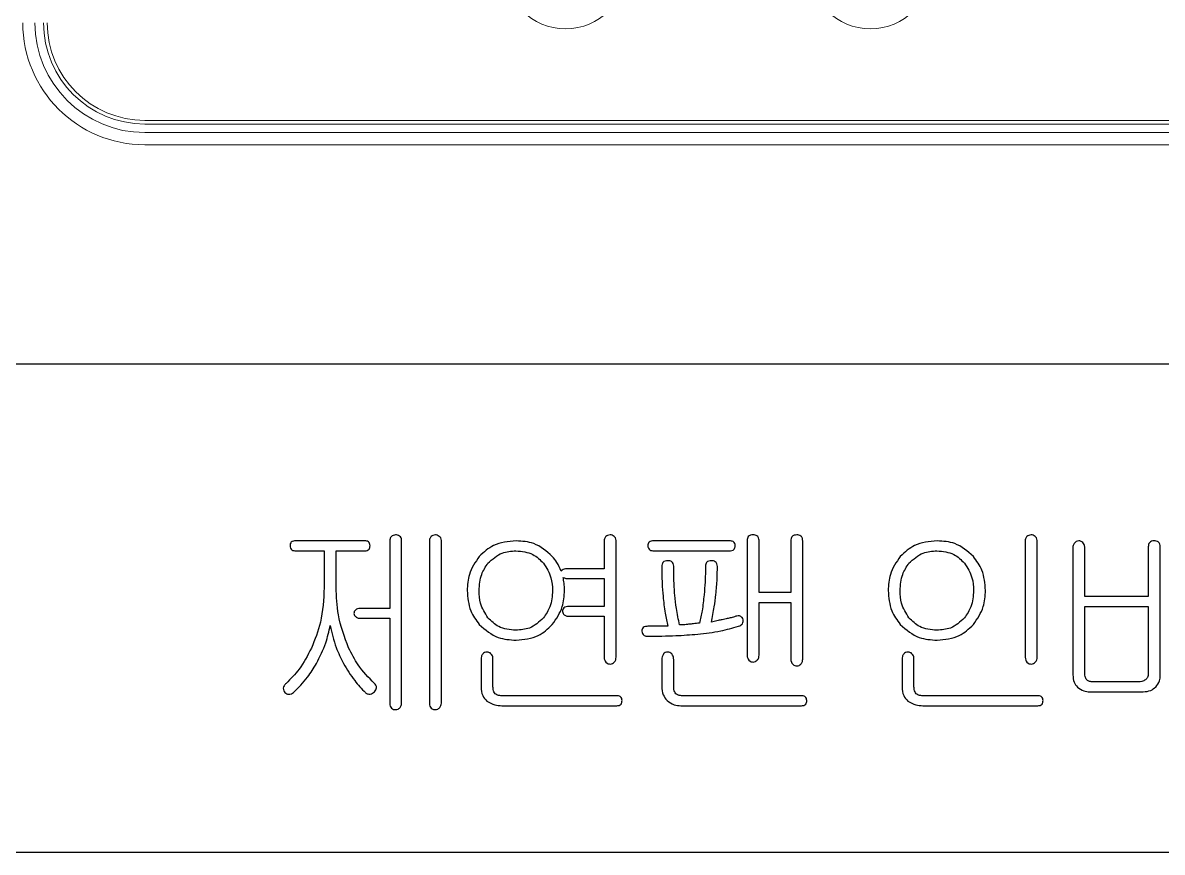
# Model space of a CAD drawing. Header units: millimetres. Extents: x 8533 to 164433, y 5768 to 115327.
# Drawn here: x 32355 to 32978, y 105592 to 106045 of the extents above; entities that cross this region are included whole.
import ezdxf

# ---------------------------------------------------------------- set-up
doc = ezdxf.new("R2010")
doc.units = ezdxf.units.MM
doc.header["$LTSCALE"] = 250

msp = doc.modelspace()

# ---------------------------------------------------------------- linework, layer by layer
at = {"color": 7, "linetype": 'Continuous', "lineweight": 20}
for p, q in [((33415.46, 105992.16, -0.34), (32422.04, 105992.16, -0.34)), ((33415.46, 105990.16, -0.34), (32422.04, 105990.16, -0.34)), ((32422.04, 105985.49, -0.34), (33415.46, 105985.49, -0.34)), ((32422.04, 105978.82, -0.34), (33415.46, 105978.82, -0.34))]:
    msp.add_line(p, q, dxfattribs=at)
at = {"color": 7, "linetype": 'Continuous', "lineweight": 25}
for p, q in [((33585.47, 105858.81, -0.34), (32252.03, 105858.81, -0.34)), ((32542.42, 105762.31, -0.34), (32504.65, 105762.31, -0.34)), ((32555.94, 105762.31, -0.34), (32555.94, 105725.4, -0.34)), ((32562.46, 105673.58, -0.34), (32562.46, 105762.6, -0.34)), ((32577.65, 105762.38, -0.34), (32577.65, 105673.58, -0.34)), ((32584.17, 105673.58, -0.34), (32584.17, 105762.48, -0.34)), ((32673.18, 105762.26, -0.34), (32673.18, 105747.11, -0.34)), ((32679.7, 105698.7, -0.34), (32679.7, 105762.44, -0.34)), ((32741.64, 105762.31, -0.34), (32700.25, 105762.31, -0.34)), ((32751.34, 105762.58, -0.34), (32751.34, 105699.87, -0.34)), ((32757.86, 105734.08, -0.34), (32757.86, 105762.61, -0.34)), ((32775.22, 105762.38, -0.34), (32775.22, 105734.08, -0.34)), ((32781.74, 105697.72, -0.34), (32781.74, 105762.22, -0.34)), ((32903.32, 105762.33, -0.34), (32903.32, 105698.7, -0.34)), ((32909.83, 105698.7, -0.34), (32909.83, 105762.44, -0.34)), ((32504.55, 105756.88, -0.34), (32520.12, 105756.88, -0.34)), ((32520.12, 105756.88, -0.34), (32520.12, 105736.73, -0.34)), ((32526.63, 105736.85, -0.34), (32526.63, 105756.88, -0.34)), ((32526.63, 105756.88, -0.34), (32542.42, 105756.88, -0.34)), ((32700.25, 105756.88, -0.34), (32741.64, 105756.88, -0.34)), ((32929.37, 105758.46, -0.34), (32929.37, 105689, -0.34)), ((32935.89, 105731.91, -0.34), (32935.89, 105758.54, -0.34)), ((32970.63, 105759.1, -0.34), (32970.63, 105731.91, -0.34)), ((32977.14, 105688.88, -0.34), (32977.14, 105759.02, -0.34)), ((32673.18, 105747.11, -0.34), (32652.86, 105747.11, -0.34)), ((32653.46, 105741.68, -0.34), (32673.18, 105741.68, -0.34)), ((32673.18, 105741.68, -0.34), (32673.18, 105726.49, -0.34)), ((32775.22, 105734.08, -0.34), (32757.86, 105734.08, -0.34)), ((32970.63, 105731.91, -0.34), (32935.89, 105731.91, -0.34)), ((32555.94, 105725.4, -0.34), (32539.93, 105725.4, -0.34)), ((32673.18, 105726.49, -0.34), (32653.91, 105726.49, -0.34)), ((32757.86, 105699.84, -0.34), (32757.86, 105728.66, -0.34)), ((32757.86, 105728.66, -0.34), (32775.22, 105728.66, -0.34)), ((32775.22, 105728.66, -0.34), (32775.22, 105697.7, -0.34)), ((32935.89, 105689.83, -0.34), (32935.89, 105726.49, -0.34)), ((32935.89, 105726.49, -0.34), (32970.63, 105726.49, -0.34)), ((32970.63, 105726.49, -0.34), (32970.63, 105689.83, -0.34)), ((32540.05, 105719.97, -0.34), (32555.94, 105719.97, -0.34)), ((32555.94, 105719.97, -0.34), (32555.94, 105673.56, -0.34)), ((32654.03, 105721.06, -0.34), (32673.18, 105721.06, -0.34)), ((32673.18, 105721.06, -0.34), (32673.18, 105698.74, -0.34)), ((32735.48, 105718.77, -0.34), (32731.8, 105717.85, -0.34)), ((32707.92, 105715.63, -0.34), (32697.12, 105715.63, -0.34)), ((32605.88, 105697.72, -0.34), (32605.88, 105682.44, -0.34)), ((32612.39, 105683.01, -0.34), (32612.39, 105697.65, -0.34)), ((32704.66, 105697.5, -0.34), (32704.66, 105682.77, -0.34)), ((32711.18, 105683.01, -0.34), (32711.18, 105697.41, -0.34)), ((32836.02, 105697.72, -0.34), (32836.02, 105682.44, -0.34)), ((32842.53, 105683.01, -0.34), (32842.53, 105697.65, -0.34)), ((32938.64, 105679.81, -0.34), (32967.88, 105679.81, -0.34)), ((32965.2, 105685.23, -0.34), (32940.54, 105685.23, -0.34)), ((32680.07, 105677.63, -0.34), (32618.04, 105677.63, -0.34)), ((32781.04, 105677.63, -0.34), (32716.81, 105677.63, -0.34)), ((32910.21, 105677.63, -0.34), (32848.18, 105677.63, -0.34)), ((32617.21, 105672.21, -0.34), (32680.09, 105672.21, -0.34)), ((32715.06, 105672.21, -0.34), (32781.04, 105672.21, -0.34)), ((32847.35, 105672.21, -0.34), (32910.22, 105672.21, -0.34)), ((32252.03, 105592.12, -0.34), (33585.47, 105592.12, -0.34))]:
    msp.add_line(p, q, dxfattribs=at)
at = {"color": 7, "linetype": 'Continuous', "lineweight": 20}
for centre in [(32652.06, 106075.5, -0.34), (32818.74, 106075.5, -0.34)]:
    msp.add_circle(centre, 33.34, dxfattribs=at)
for radius in [66.67, 60, 55.34, 53.34]:
    msp.add_arc((32422.04, 106045.49, -0.34), radius, 180, 270, dxfattribs=at)
at = {"color": 7, "linetype": 'Continuous', "lineweight": 25}
for points, knots in [([(32504.65, 105762.31, -0.34), (32504.21, 105762.29, -0.34), (32503.32, 105762.25, -0.34), (32502.14, 105761.72, -0.34), (32501.51, 105760.7, -0.34), (32501.47, 105760, -0.34), (32501.44, 105759.65, -0.34)], [0, 0, 0, 0, 0.280707, 0.559702, 0.779456, 1, 1, 1, 1]), ([(32545.17, 105759.65, -0.34), (32545.15, 105760.06, -0.34), (32545.1, 105760.88, -0.34), (32544.4, 105761.88, -0.34), (32543.38, 105762.25, -0.34), (32542.74, 105762.29, -0.34), (32542.42, 105762.31, -0.34)], [0, 0, 0, 0, 0.280391, 0.558735, 0.779223, 1, 1, 1, 1]), ([(32556.93, 105764.75, -0.34), (32556.6, 105764.35, -0.34), (32556.01, 105763.63, -0.34), (32555.96, 105762.72, -0.34), (32555.94, 105762.31, -0.34)], [0, 0, 0, 0, 0.557829, 1, 1, 1, 1]), ([(32559.2, 105765.57, -0.34), (32558.73, 105765.53, -0.34), (32557.89, 105765.47, -0.34), (32557.22, 105764.97, -0.34), (32556.93, 105764.75, -0.34)], [0, 0, 0, 0, 0.558644, 1, 1, 1, 1]), ([(32561.37, 105764.89, -0.34), (32561, 105765.15, -0.34), (32560.35, 105765.61, -0.34), (32559.55, 105765.58, -0.34), (32559.2, 105765.57, -0.34)], [0, 0, 0, 0, 0.558205, 1, 1, 1, 1]), ([(32562.46, 105762.6, -0.34), (32562.4, 105763.1, -0.34), (32562.31, 105764, -0.34), (32561.66, 105764.62, -0.34), (32561.37, 105764.89, -0.34)], [0, 0, 0, 0, 0.559866, 1, 1, 1, 1]), ([(32578.67, 105764.77, -0.34), (32578.34, 105764.38, -0.34), (32577.74, 105763.68, -0.34), (32577.68, 105762.78, -0.34), (32577.65, 105762.38, -0.34)], [0, 0, 0, 0, 0.558541, 1, 1, 1, 1]), ([(32580.91, 105765.57, -0.34), (32580.45, 105765.53, -0.34), (32579.63, 105765.46, -0.34), (32578.96, 105764.98, -0.34), (32578.67, 105764.77, -0.34)], [0, 0, 0, 0, 0.558449, 1, 1, 1, 1]), ([(32583.05, 105764.77, -0.34), (32582.69, 105765.02, -0.34), (32582.04, 105765.48, -0.34), (32581.26, 105765.54, -0.34), (32580.91, 105765.57, -0.34)], [0, 0, 0, 0, 0.557918, 1, 1, 1, 1]), ([(32584.17, 105762.48, -0.34), (32584.12, 105762.99, -0.34), (32584.03, 105763.91, -0.34), (32583.35, 105764.5, -0.34), (32583.05, 105764.77, -0.34)], [0, 0, 0, 0, 0.5593695, 1, 1, 1, 1]), ([(32625.04, 105762.31, -0.34), (32620.74, 105761.94, -0.34), (32613.04, 105761.28, -0.34), (32607.4, 105756.11, -0.34), (32604.91, 105753.83, -0.34)], [0, 0, 0, 0, 0.559693, 1, 1, 1, 1]), ([(32644.84, 105753.83, -0.34), (32641.64, 105756.62, -0.34), (32635.9, 105761.62, -0.34), (32628.37, 105762.1, -0.34), (32625.04, 105762.31, -0.34)], [0, 0, 0, 0, 0.558338, 1, 1, 1, 1]), ([(32674.17, 105764.73, -0.34), (32673.84, 105764.32, -0.34), (32673.27, 105763.59, -0.34), (32673.21, 105762.67, -0.34), (32673.18, 105762.26, -0.34)], [0, 0, 0, 0, 0.558695, 1, 1, 1, 1]), ([(32676.44, 105765.57, -0.34), (32675.97, 105765.53, -0.34), (32675.12, 105765.48, -0.34), (32674.46, 105764.96, -0.34), (32674.17, 105764.73, -0.34)], [0, 0, 0, 0, 0.5593545, 1, 1, 1, 1]), ([(32678.61, 105764.75, -0.34), (32678.25, 105765.02, -0.34), (32677.6, 105765.5, -0.34), (32676.79, 105765.54, -0.34), (32676.44, 105765.57, -0.34)], [0, 0, 0, 0, 0.557061, 1, 1, 1, 1]), ([(32679.7, 105762.44, -0.34), (32679.65, 105762.95, -0.34), (32679.57, 105763.87, -0.34), (32678.9, 105764.48, -0.34), (32678.61, 105764.75, -0.34)], [0, 0, 0, 0, 0.5596508, 1, 1, 1, 1]), ([(32700.25, 105762.31, -0.34), (32699.81, 105762.29, -0.34), (32698.93, 105762.24, -0.34), (32697.75, 105761.72, -0.34), (32697.14, 105760.69, -0.34), (32697.09, 105759.99, -0.34), (32697.06, 105759.65, -0.34)], [0, 0, 0, 0, 0.2809, 0.5601172, 0.7794072, 1, 1, 1, 1]), ([(32744.83, 105759.65, -0.34), (32744.79, 105760.1, -0.34), (32744.73, 105760.99, -0.34), (32743.52, 105762.21, -0.34), (32742.35, 105762.27, -0.34), (32741.64, 105762.31, -0.34)], [0, 0, 0, 0, 0.2812179, 0.5596382, 1, 1, 1, 1]), ([(32754.55, 105765.57, -0.34), (32754.08, 105765.54, -0.34), (32753.14, 105765.5, -0.34), (32751.95, 105764.8, -0.34), (32751.4, 105763.69, -0.34), (32751.36, 105762.95, -0.34), (32751.34, 105762.58, -0.34)], [0, 0, 0, 0, 0.280793, 0.558982, 0.779166, 1, 1, 1, 1]), ([(32757.86, 105762.61, -0.34), (32757.82, 105763.09, -0.34), (32757.76, 105764.05, -0.34), (32756.84, 105765.13, -0.34), (32755.66, 105765.51, -0.34), (32754.92, 105765.55, -0.34), (32754.55, 105765.57, -0.34)], [0, 0, 0, 0, 0.280345, 0.558237, 0.778839, 1, 1, 1, 1]), ([(32778.48, 105765.57, -0.34), (32777.99, 105765.54, -0.34), (32777.02, 105765.48, -0.34), (32775.8, 105764.71, -0.34), (32775.28, 105763.52, -0.34), (32775.24, 105762.76, -0.34), (32775.22, 105762.38, -0.34)], [0, 0, 0, 0, 0.280858, 0.558875, 0.779055, 1, 1, 1, 1]), ([(32781.74, 105762.22, -0.34), (32781.71, 105762.73, -0.34), (32781.66, 105763.72, -0.34), (32780.86, 105764.96, -0.34), (32779.66, 105765.52, -0.34), (32778.88, 105765.55, -0.34), (32778.48, 105765.57, -0.34)], [0, 0, 0, 0, 0.280778, 0.558666, 0.778875, 1, 1, 1, 1]), ([(32855.18, 105762.31, -0.34), (32850.88, 105761.94, -0.34), (32843.18, 105761.28, -0.34), (32837.54, 105756.11, -0.34), (32835.05, 105753.83, -0.34)], [0, 0, 0, 0, 0.559693, 1, 1, 1, 1]), ([(32874.98, 105753.83, -0.34), (32871.78, 105756.62, -0.34), (32866.04, 105761.62, -0.34), (32858.51, 105762.1, -0.34), (32855.18, 105762.31, -0.34)], [0, 0, 0, 0, 0.558338, 1, 1, 1, 1]), ([(32904.3, 105764.75, -0.34), (32903.99, 105764.35, -0.34), (32903.41, 105763.63, -0.34), (32903.35, 105762.73, -0.34), (32903.32, 105762.33, -0.34)], [0, 0, 0, 0, 0.558588, 1, 1, 1, 1]), ([(32906.58, 105765.57, -0.34), (32906.11, 105765.53, -0.34), (32905.27, 105765.47, -0.34), (32904.6, 105764.97, -0.34), (32904.3, 105764.75, -0.34)], [0, 0, 0, 0, 0.558679, 1, 1, 1, 1]), ([(32908.75, 105764.75, -0.34), (32908.39, 105765.02, -0.34), (32907.74, 105765.5, -0.34), (32906.93, 105765.54, -0.34), (32906.58, 105765.57, -0.34)], [0, 0, 0, 0, 0.557061, 1, 1, 1, 1]), ([(32909.83, 105762.44, -0.34), (32909.79, 105762.95, -0.34), (32909.71, 105763.87, -0.34), (32909.04, 105764.48, -0.34), (32908.75, 105764.75, -0.34)], [0, 0, 0, 0, 0.5596508, 1, 1, 1, 1]), ([(32930.38, 105761.29, -0.34), (32930.04, 105760.81, -0.34), (32929.44, 105759.96, -0.34), (32929.4, 105758.92, -0.34), (32929.37, 105758.46, -0.34)], [0, 0, 0, 0, 0.558255, 1, 1, 1, 1]), ([(32932.58, 105762.31, -0.34), (32932.1, 105762.25, -0.34), (32931.25, 105762.15, -0.34), (32930.64, 105761.55, -0.34), (32930.38, 105761.29, -0.34)], [0, 0, 0, 0, 0.5588526, 1, 1, 1, 1]), ([(32934.79, 105761.39, -0.34), (32934.43, 105761.7, -0.34), (32933.78, 105762.24, -0.34), (32932.95, 105762.29, -0.34), (32932.58, 105762.31, -0.34)], [0, 0, 0, 0, 0.55894, 1, 1, 1, 1]), ([(32935.89, 105758.54, -0.34), (32935.85, 105759.14, -0.34), (32935.78, 105760.22, -0.34), (32935.09, 105761.03, -0.34), (32934.79, 105761.39, -0.34)], [0, 0, 0, 0, 0.559846, 1, 1, 1, 1]), ([(32973.83, 105762.31, -0.34), (32973.34, 105762.28, -0.34), (32972.37, 105762.23, -0.34), (32971.18, 105761.43, -0.34), (32970.68, 105760.25, -0.34), (32970.64, 105759.48, -0.34), (32970.63, 105759.1, -0.34)], [0, 0, 0, 0, 0.280633, 0.558495, 0.778995, 1, 1, 1, 1]), ([(32977.14, 105759.02, -0.34), (32977.11, 105759.52, -0.34), (32977.06, 105760.52, -0.34), (32976.23, 105761.75, -0.34), (32975.01, 105762.25, -0.34), (32974.22, 105762.29, -0.34), (32973.83, 105762.31, -0.34)], [0, 0, 0, 0, 0.280718, 0.558921, 0.779088, 1, 1, 1, 1]), ([(32501.44, 105759.65, -0.34), (32501.46, 105759.19, -0.34), (32501.48, 105758.28, -0.34), (32502.65, 105756.99, -0.34), (32503.83, 105756.92, -0.34), (32504.55, 105756.88, -0.34)], [0, 0, 0, 0, 0.281416, 0.560151, 1, 1, 1, 1]), ([(32542.42, 105756.88, -0.34), (32542.84, 105756.9, -0.34), (32543.67, 105756.95, -0.34), (32544.66, 105757.67, -0.34), (32545.09, 105758.67, -0.34), (32545.14, 105759.32, -0.34), (32545.17, 105759.65, -0.34)], [0, 0, 0, 0, 0.280152, 0.559201, 0.779145, 1, 1, 1, 1]), ([(32609.64, 105750.1, -0.34), (32612.09, 105752.33, -0.34), (32616.47, 105756.32, -0.34), (32622.33, 105756.71, -0.34), (32624.93, 105756.88, -0.34)], [0, 0, 0, 0, 0.558279, 1, 1, 1, 1]), ([(32624.93, 105756.88, -0.34), (32628.2, 105756.57, -0.34), (32634.05, 105756.02, -0.34), (32638.17, 105751.91, -0.34), (32639.99, 105750.1, -0.34)], [0, 0, 0, 0, 0.559583, 1, 1, 1, 1]), ([(32697.06, 105759.65, -0.34), (32697.1, 105759.19, -0.34), (32697.17, 105758.28, -0.34), (32698.34, 105756.99, -0.34), (32699.53, 105756.92, -0.34), (32700.25, 105756.88, -0.34)], [0, 0, 0, 0, 0.281373, 0.559909, 1, 1, 1, 1]), ([(32741.64, 105756.88, -0.34), (32742.09, 105756.9, -0.34), (32742.99, 105756.94, -0.34), (32744.17, 105757.53, -0.34), (32744.76, 105758.58, -0.34), (32744.81, 105759.29, -0.34), (32744.83, 105759.65, -0.34)], [0, 0, 0, 0, 0.281206, 0.560093, 0.779499, 1, 1, 1, 1]), ([(32839.78, 105750.1, -0.34), (32842.23, 105752.33, -0.34), (32846.61, 105756.32, -0.34), (32852.47, 105756.71, -0.34), (32855.06, 105756.88, -0.34)], [0, 0, 0, 0, 0.558281, 1, 1, 1, 1]), ([(32855.06, 105756.88, -0.34), (32858.34, 105756.57, -0.34), (32864.19, 105756.02, -0.34), (32868.31, 105751.91, -0.34), (32870.13, 105750.1, -0.34)], [0, 0, 0, 0, 0.559588, 1, 1, 1, 1]), ([(32604.91, 105753.83, -0.34), (32602.74, 105750.66, -0.34), (32598.85, 105745, -0.34), (32598.45, 105738.18, -0.34), (32598.28, 105735.17, -0.34)], [0, 0, 0, 0, 0.558917, 1, 1, 1, 1]), ([(32604.79, 105735.17, -0.34), (32604.99, 105738.2, -0.34), (32605.35, 105743.61, -0.34), (32608.33, 105748.12, -0.34), (32609.64, 105750.1, -0.34)], [0, 0, 0, 0, 0.559938, 1, 1, 1, 1]), ([(32639.99, 105750.1, -0.34), (32641.63, 105747.54, -0.34), (32644.57, 105742.96, -0.34), (32644.84, 105737.55, -0.34), (32644.96, 105735.17, -0.34)], [0, 0, 0, 0, 0.558795, 1, 1, 1, 1]), ([(32649.67, 105745.77, -0.34), (32648.96, 105747.4, -0.34), (32647.71, 105750.3, -0.34), (32645.72, 105752.75, -0.34), (32644.84, 105753.83, -0.34)], [0, 0, 0, 0, 0.5599079, 1, 1, 1, 1]), ([(32707.92, 105751.45, -0.34), (32707.44, 105751.43, -0.34), (32706.48, 105751.39, -0.34), (32705.26, 105750.65, -0.34), (32704.72, 105749.5, -0.34), (32704.68, 105748.74, -0.34), (32704.66, 105748.37, -0.34)], [0, 0, 0, 0, 0.280688, 0.559135, 0.779236, 1, 1, 1, 1]), ([(32704.66, 105748.37, -0.34), (32704.7, 105745.31, -0.34), (32704.76, 105739.84, -0.34), (32705.16, 105734.4, -0.34), (32705.34, 105732, -0.34)], [0, 0, 0, 0, 0.559979, 1, 1, 1, 1]), ([(32711.18, 105748.52, -0.34), (32711.15, 105748.99, -0.34), (32711.09, 105749.93, -0.34), (32709.92, 105751.32, -0.34), (32708.68, 105751.4, -0.34), (32707.92, 105751.45, -0.34)], [0, 0, 0, 0, 0.281236, 0.560348, 1, 1, 1, 1]), ([(32711.75, 105732.56, -0.34), (32711.57, 105735.53, -0.34), (32711.23, 105740.85, -0.34), (32711.19, 105746.18, -0.34), (32711.18, 105748.52, -0.34)], [0, 0, 0, 0, 0.559989, 1, 1, 1, 1]), ([(32728.55, 105748.54, -0.34), (32728.52, 105745.6, -0.34), (32728.48, 105740.36, -0.34), (32728.01, 105735.14, -0.34), (32727.8, 105732.85, -0.34)], [0, 0, 0, 0, 0.560001, 1, 1, 1, 1]), ([(32731.75, 105751.45, -0.34), (32731.29, 105751.43, -0.34), (32730.36, 105751.38, -0.34), (32729.17, 105750.73, -0.34), (32728.61, 105749.63, -0.34), (32728.57, 105748.9, -0.34), (32728.55, 105748.54, -0.34)], [0, 0, 0, 0, 0.280954, 0.559226, 0.779192, 1, 1, 1, 1]), ([(32735.06, 105748.38, -0.34), (32735.03, 105748.87, -0.34), (32734.97, 105749.84, -0.34), (32734.08, 105750.98, -0.34), (32732.89, 105751.4, -0.34), (32732.13, 105751.44, -0.34), (32731.75, 105751.45, -0.34)], [0, 0, 0, 0, 0.280498, 0.558575, 0.778859, 1, 1, 1, 1]), ([(32734.21, 105732.96, -0.34), (32734.49, 105735.84, -0.34), (32735, 105740.96, -0.34), (32735.04, 105746.12, -0.34), (32735.06, 105748.38, -0.34)], [0, 0, 0, 0, 0.559968, 1, 1, 1, 1]), ([(32835.05, 105753.83, -0.34), (32832.88, 105750.66, -0.34), (32828.99, 105745, -0.34), (32828.59, 105738.18, -0.34), (32828.42, 105735.17, -0.34)], [0, 0, 0, 0, 0.558919, 1, 1, 1, 1]), ([(32834.93, 105735.17, -0.34), (32835.13, 105738.2, -0.34), (32835.49, 105743.61, -0.34), (32838.47, 105748.12, -0.34), (32839.78, 105750.1, -0.34)], [0, 0, 0, 0, 0.559936, 1, 1, 1, 1]), ([(32870.13, 105750.1, -0.34), (32871.77, 105747.54, -0.34), (32874.71, 105742.96, -0.34), (32874.98, 105737.55, -0.34), (32875.1, 105735.17, -0.34)], [0, 0, 0, 0, 0.558795, 1, 1, 1, 1]), ([(32881.61, 105735.17, -0.34), (32881.31, 105739.01, -0.34), (32880.77, 105745.86, -0.34), (32876.75, 105751.39, -0.34), (32874.98, 105753.83, -0.34)], [0, 0, 0, 0, 0.559707, 1, 1, 1, 1]), ([(32650.13, 105746.36, -0.34), (32650.04, 105746.26, -0.34), (32649.87, 105746.07, -0.34), (32649.73, 105745.86, -0.34), (32649.67, 105745.77, -0.34)], [0, 0, 0, 0, 0.564765, 1, 1, 1, 1]), ([(32652.86, 105747.11, -0.34), (32652.32, 105747.09, -0.34), (32651.34, 105747.07, -0.34), (32650.5, 105746.58, -0.34), (32650.13, 105746.36, -0.34)], [0, 0, 0, 0, 0.560496, 1, 1, 1, 1]), ([(32651.47, 105735.17, -0.34), (32651.44, 105736.52, -0.34), (32651.38, 105738.93, -0.34), (32650.91, 105741.29, -0.34), (32650.7, 105742.32, -0.34)], [0, 0, 0, 0, 0.559948, 1, 1, 1, 1]), ([(32650.7, 105742.32, -0.34), (32651.19, 105742.11, -0.34), (32652.08, 105741.73, -0.34), (32653.03, 105741.7, -0.34), (32653.46, 105741.68, -0.34)], [0, 0, 0, 0, 0.559517, 1, 1, 1, 1]), ([(32520.12, 105736.73, -0.34), (32519.81, 105730.33, -0.34), (32519.25, 105718.9, -0.34), (32515, 105708.3, -0.34), (32513.13, 105703.64, -0.34)], [0, 0, 0, 0, 0.5599073, 1, 1, 1, 1]), ([(32533.5, 105703.76, -0.34), (32531.25, 105709.74, -0.34), (32527.23, 105720.44, -0.34), (32526.82, 105731.83, -0.34), (32526.63, 105736.85, -0.34)], [0, 0, 0, 0, 0.5596244, 1, 1, 1, 1]), ([(32598.28, 105735.17, -0.34), (32598.59, 105731.34, -0.34), (32599.15, 105724.49, -0.34), (32603.15, 105718.95, -0.34), (32604.91, 105716.51, -0.34)], [0, 0, 0, 0, 0.559658, 1, 1, 1, 1]), ([(32609.64, 105720.24, -0.34), (32608.04, 105722.81, -0.34), (32605.16, 105727.41, -0.34), (32604.91, 105732.79, -0.34), (32604.79, 105735.17, -0.34)], [0, 0, 0, 0, 0.558898, 1, 1, 1, 1]), ([(32644.96, 105735.17, -0.34), (32644.75, 105732.12, -0.34), (32644.39, 105726.69, -0.34), (32641.33, 105722.21, -0.34), (32639.99, 105720.24, -0.34)], [0, 0, 0, 0, 0.55993, 1, 1, 1, 1]), ([(32644.84, 105716.51, -0.34), (32647.01, 105719.68, -0.34), (32650.9, 105725.34, -0.34), (32651.3, 105732.16, -0.34), (32651.47, 105735.17, -0.34)], [0, 0, 0, 0, 0.558925, 1, 1, 1, 1]), ([(32705.34, 105732, -0.34), (32705.66, 105728.92, -0.34), (32706.24, 105723.41, -0.34), (32707.41, 105718.01, -0.34), (32707.92, 105715.63, -0.34)], [0, 0, 0, 0, 0.559994, 1, 1, 1, 1]), ([(32714.43, 105716.36, -0.34), (32713.77, 105719.36, -0.34), (32712.58, 105724.71, -0.34), (32712.01, 105730.16, -0.34), (32711.75, 105732.56, -0.34)], [0, 0, 0, 0, 0.559948, 1, 1, 1, 1]), ([(32727.8, 105732.85, -0.34), (32727.49, 105729.94, -0.34), (32726.93, 105724.74, -0.34), (32725.79, 105719.64, -0.34), (32725.29, 105717.39, -0.34)], [0, 0, 0, 0, 0.55995, 1, 1, 1, 1]), ([(32731.8, 105717.85, -0.34), (32732.37, 105720.65, -0.34), (32733.38, 105725.66, -0.34), (32733.96, 105730.73, -0.34), (32734.21, 105732.96, -0.34)], [0, 0, 0, 0, 0.559997, 1, 1, 1, 1]), ([(32828.42, 105735.17, -0.34), (32828.73, 105731.34, -0.34), (32829.29, 105724.49, -0.34), (32833.29, 105718.95, -0.34), (32835.05, 105716.51, -0.34)], [0, 0, 0, 0, 0.559659, 1, 1, 1, 1]), ([(32839.78, 105720.24, -0.34), (32838.18, 105722.81, -0.34), (32835.3, 105727.41, -0.34), (32835.04, 105732.79, -0.34), (32834.93, 105735.17, -0.34)], [0, 0, 0, 0, 0.5589, 1, 1, 1, 1]), ([(32875.1, 105735.17, -0.34), (32874.89, 105732.12, -0.34), (32874.53, 105726.69, -0.34), (32871.47, 105722.21, -0.34), (32870.13, 105720.24, -0.34)], [0, 0, 0, 0, 0.55993, 1, 1, 1, 1]), ([(32874.98, 105716.51, -0.34), (32877.15, 105719.68, -0.34), (32881.04, 105725.34, -0.34), (32881.43, 105732.16, -0.34), (32881.61, 105735.17, -0.34)], [0, 0, 0, 0, 0.558925, 1, 1, 1, 1]), ([(32537.35, 105724.57, -0.34), (32537.05, 105724.28, -0.34), (32536.5, 105723.76, -0.34), (32536.43, 105723.01, -0.34), (32536.4, 105722.69, -0.34)], [0, 0, 0, 0, 0.558587, 1, 1, 1, 1]), ([(32539.93, 105725.4, -0.34), (32539.4, 105725.37, -0.34), (32538.46, 105725.33, -0.34), (32537.69, 105724.8, -0.34), (32537.35, 105724.57, -0.34)], [0, 0, 0, 0, 0.560157, 1, 1, 1, 1]), ([(32651.18, 105725.72, -0.34), (32650.92, 105725.4, -0.34), (32650.46, 105724.83, -0.34), (32650.41, 105724.1, -0.34), (32650.39, 105723.77, -0.34)], [0, 0, 0, 0, 0.557052, 1, 1, 1, 1]), ([(32650.39, 105723.77, -0.34), (32650.45, 105723.37, -0.34), (32650.56, 105722.65, -0.34), (32651.07, 105722.15, -0.34), (32651.3, 105721.92, -0.34)], [0, 0, 0, 0, 0.556598, 1, 1, 1, 1]), ([(32653.91, 105726.49, -0.34), (32653.37, 105726.46, -0.34), (32652.39, 105726.42, -0.34), (32651.55, 105725.94, -0.34), (32651.18, 105725.72, -0.34)], [0, 0, 0, 0, 0.560562, 1, 1, 1, 1]), ([(32536.4, 105722.69, -0.34), (32536.47, 105722.29, -0.34), (32536.58, 105721.58, -0.34), (32537.12, 105721.11, -0.34), (32537.35, 105720.9, -0.34)], [0, 0, 0, 0, 0.557791, 1, 1, 1, 1]), ([(32537.35, 105720.9, -0.34), (32537.81, 105720.59, -0.34), (32538.62, 105720.02, -0.34), (32539.61, 105719.99, -0.34), (32540.05, 105719.97, -0.34)], [0, 0, 0, 0, 0.558609, 1, 1, 1, 1]), ([(32624.93, 105713.46, -0.34), (32621.61, 105713.75, -0.34), (32615.68, 105714.28, -0.34), (32611.49, 105718.42, -0.34), (32609.64, 105720.24, -0.34)], [0, 0, 0, 0, 0.559696, 1, 1, 1, 1]), ([(32639.99, 105720.24, -0.34), (32637.59, 105718.01, -0.34), (32633.29, 105714.02, -0.34), (32627.49, 105713.63, -0.34), (32624.93, 105713.46, -0.34)], [0, 0, 0, 0, 0.558205, 1, 1, 1, 1]), ([(32651.3, 105721.92, -0.34), (32651.77, 105721.63, -0.34), (32652.61, 105721.11, -0.34), (32653.6, 105721.07, -0.34), (32654.03, 105721.06, -0.34)], [0, 0, 0, 0, 0.55896, 1, 1, 1, 1]), ([(32725.29, 105717.39, -0.34), (32724.18, 105717.25, -0.34), (32722.21, 105716.98, -0.34), (32720.23, 105716.8, -0.34), (32719.35, 105716.71, -0.34)], [0, 0, 0, 0, 0.559962, 1, 1, 1, 1]), ([(32740.49, 105719.8, -0.34), (32739.55, 105719.6, -0.34), (32737.89, 105719.25, -0.34), (32736.22, 105718.91, -0.34), (32735.48, 105718.77, -0.34)], [0, 0, 0, 0, 0.5599772, 1, 1, 1, 1]), ([(32745.13, 105721.06, -0.34), (32744.27, 105720.8, -0.34), (32742.73, 105720.35, -0.34), (32741.17, 105719.97, -0.34), (32740.49, 105719.8, -0.34)], [0, 0, 0, 0, 0.560015, 1, 1, 1, 1]), ([(32747.87, 105720.94, -0.34), (32747.63, 105721.06, -0.34), (32747.16, 105721.31, -0.34), (32746.19, 105721.35, -0.34), (32745.53, 105721.17, -0.34), (32745.13, 105721.06, -0.34)], [0, 0, 0, 0, 0.279622, 0.560464, 1, 1, 1, 1]), ([(32749.17, 105719.21, -0.34), (32749.04, 105719.62, -0.34), (32748.8, 105720.35, -0.34), (32748.15, 105720.76, -0.34), (32747.87, 105720.94, -0.34)], [0, 0, 0, 0, 0.558575, 1, 1, 1, 1]), ([(32748.71, 105717.02, -0.34), (32748.92, 105717.41, -0.34), (32749.29, 105718.09, -0.34), (32749.21, 105718.87, -0.34), (32749.17, 105719.21, -0.34)], [0, 0, 0, 0, 0.558087, 1, 1, 1, 1]), ([(32855.06, 105713.46, -0.34), (32851.75, 105713.75, -0.34), (32845.82, 105714.28, -0.34), (32841.63, 105718.42, -0.34), (32839.78, 105720.24, -0.34)], [0, 0, 0, 0, 0.5596962, 1, 1, 1, 1]), ([(32870.13, 105720.24, -0.34), (32867.73, 105718.01, -0.34), (32863.43, 105714.02, -0.34), (32857.63, 105713.63, -0.34), (32855.06, 105713.46, -0.34)], [0, 0, 0, 0, 0.5581981, 1, 1, 1, 1]), ([(32515.88, 105695.29, -0.34), (32517.76, 105698.99, -0.34), (32521.13, 105705.59, -0.34), (32522.72, 105712.82, -0.34), (32523.43, 105716, -0.34)], [0, 0, 0, 0, 0.559953, 1, 1, 1, 1]), ([(32523.43, 105716, -0.34), (32524.33, 105711.97, -0.34), (32525.93, 105704.76, -0.34), (32529.28, 105698.19, -0.34), (32530.75, 105695.29, -0.34)], [0, 0, 0, 0, 0.559795, 1, 1, 1, 1]), ([(32604.91, 105716.51, -0.34), (32608.18, 105713.71, -0.34), (32614.04, 105708.7, -0.34), (32621.67, 105708.24, -0.34), (32625.04, 105708.03, -0.34)], [0, 0, 0, 0, 0.558307, 1, 1, 1, 1]), ([(32625.04, 105708.03, -0.34), (32629.29, 105708.41, -0.34), (32636.88, 105709.08, -0.34), (32642.41, 105714.24, -0.34), (32644.84, 105716.51, -0.34)], [0, 0, 0, 0, 0.559622, 1, 1, 1, 1]), ([(32697.12, 105715.63, -0.34), (32696.66, 105715.61, -0.34), (32695.76, 105715.57, -0.34), (32694.55, 105715.06, -0.34), (32693.87, 105714.04, -0.34), (32693.83, 105713.33, -0.34), (32693.81, 105712.97, -0.34)], [0, 0, 0, 0, 0.280893, 0.560254, 0.779357, 1, 1, 1, 1]), ([(32693.81, 105712.97, -0.34), (32693.84, 105712.5, -0.34), (32693.92, 105711.57, -0.34), (32695.18, 105710.31, -0.34), (32696.39, 105710.24, -0.34), (32697.13, 105710.2, -0.34)], [0, 0, 0, 0, 0.280722, 0.559667, 1, 1, 1, 1]), ([(32697.13, 105710.2, -0.34), (32702.21, 105710.24, -0.34), (32711.28, 105710.32, -0.34), (32720.33, 105710.99, -0.34), (32724.31, 105711.29, -0.34)], [0, 0, 0, 0, 0.559994, 1, 1, 1, 1]), ([(32719.35, 105716.71, -0.34), (32718.44, 105716.6, -0.34), (32716.8, 105716.4, -0.34), (32715.16, 105716.37, -0.34), (32714.43, 105716.36, -0.34)], [0, 0, 0, 0, 0.559903, 1, 1, 1, 1]), ([(32724.31, 105711.29, -0.34), (32728.52, 105711.78, -0.34), (32736.05, 105712.66, -0.34), (32743.34, 105714.72, -0.34), (32746.54, 105715.63, -0.34)], [0, 0, 0, 0, 0.560089, 1, 1, 1, 1]), ([(32746.54, 105715.63, -0.34), (32747.02, 105715.78, -0.34), (32747.89, 105716.04, -0.34), (32748.46, 105716.72, -0.34), (32748.71, 105717.02, -0.34)], [0, 0, 0, 0, 0.560301, 1, 1, 1, 1]), ([(32835.05, 105716.51, -0.34), (32838.32, 105713.71, -0.34), (32844.18, 105708.7, -0.34), (32851.81, 105708.24, -0.34), (32855.18, 105708.03, -0.34)], [0, 0, 0, 0, 0.558307, 1, 1, 1, 1]), ([(32855.18, 105708.03, -0.34), (32859.43, 105708.41, -0.34), (32867.02, 105709.08, -0.34), (32872.55, 105714.24, -0.34), (32874.98, 105716.51, -0.34)], [0, 0, 0, 0, 0.559638, 1, 1, 1, 1]), ([(32513.13, 105703.64, -0.34), (32511.09, 105699.66, -0.34), (32507.44, 105692.57, -0.34), (32501.85, 105686.9, -0.34), (32499.39, 105684.4, -0.34)], [0, 0, 0, 0, 0.559962, 1, 1, 1, 1]), ([(32547.58, 105684.4, -0.34), (32544.42, 105687.63, -0.34), (32538.77, 105693.41, -0.34), (32535.11, 105700.59, -0.34), (32533.5, 105703.76, -0.34)], [0, 0, 0, 0, 0.5596933, 1, 1, 1, 1]), ([(32606.86, 105700.6, -0.34), (32606.53, 105700.11, -0.34), (32605.95, 105699.23, -0.34), (32605.9, 105698.18, -0.34), (32605.88, 105697.72, -0.34)], [0, 0, 0, 0, 0.5584063, 1, 1, 1, 1]), ([(32609.13, 105701.52, -0.34), (32608.65, 105701.48, -0.34), (32607.79, 105701.41, -0.34), (32607.15, 105700.85, -0.34), (32606.86, 105700.6, -0.34)], [0, 0, 0, 0, 0.559489, 1, 1, 1, 1]), ([(32611.31, 105700.58, -0.34), (32610.95, 105700.89, -0.34), (32610.32, 105701.43, -0.34), (32609.5, 105701.49, -0.34), (32609.13, 105701.52, -0.34)], [0, 0, 0, 0, 0.559533, 1, 1, 1, 1]), ([(32612.39, 105697.65, -0.34), (32612.35, 105698.26, -0.34), (32612.29, 105699.36, -0.34), (32611.61, 105700.21, -0.34), (32611.31, 105700.58, -0.34)], [0, 0, 0, 0, 0.560331, 1, 1, 1, 1]), ([(32673.18, 105698.74, -0.34), (32673.22, 105698.16, -0.34), (32673.29, 105697.13, -0.34), (32673.9, 105696.3, -0.34), (32674.17, 105695.94, -0.34)], [0, 0, 0, 0, 0.559948, 1, 1, 1, 1]), ([(32678.61, 105695.92, -0.34), (32678.97, 105696.38, -0.34), (32679.61, 105697.21, -0.34), (32679.67, 105698.24, -0.34), (32679.7, 105698.7, -0.34)], [0, 0, 0, 0, 0.558697, 1, 1, 1, 1]), ([(32705.65, 105700.48, -0.34), (32705.32, 105699.97, -0.34), (32704.72, 105699.06, -0.34), (32704.68, 105697.98, -0.34), (32704.66, 105697.5, -0.34)], [0, 0, 0, 0, 0.558182, 1, 1, 1, 1]), ([(32707.92, 105701.52, -0.34), (32707.43, 105701.47, -0.34), (32706.54, 105701.38, -0.34), (32705.92, 105700.76, -0.34), (32705.65, 105700.48, -0.34)], [0, 0, 0, 0, 0.559288, 1, 1, 1, 1]), ([(32710.09, 105700.47, -0.34), (32709.75, 105700.81, -0.34), (32709.14, 105701.42, -0.34), (32708.29, 105701.49, -0.34), (32707.92, 105701.52, -0.34)], [0, 0, 0, 0, 0.558839, 1, 1, 1, 1]), ([(32711.18, 105697.41, -0.34), (32711.14, 105698.05, -0.34), (32711.09, 105699.18, -0.34), (32710.4, 105700.07, -0.34), (32710.09, 105700.47, -0.34)], [0, 0, 0, 0, 0.5607, 1, 1, 1, 1]), ([(32751.34, 105699.87, -0.34), (32751.39, 105699.28, -0.34), (32751.47, 105698.23, -0.34), (32752.08, 105697.38, -0.34), (32752.34, 105697.01, -0.34)], [0, 0, 0, 0, 0.560103, 1, 1, 1, 1]), ([(32756.75, 105697.02, -0.34), (32757.12, 105697.49, -0.34), (32757.78, 105698.32, -0.34), (32757.83, 105699.37, -0.34), (32757.86, 105699.84, -0.34)], [0, 0, 0, 0, 0.5587694, 1, 1, 1, 1]), ([(32837, 105700.6, -0.34), (32836.67, 105700.11, -0.34), (32836.08, 105699.23, -0.34), (32836.04, 105698.18, -0.34), (32836.02, 105697.72, -0.34)], [0, 0, 0, 0, 0.55842, 1, 1, 1, 1]), ([(32839.27, 105701.52, -0.34), (32838.79, 105701.48, -0.34), (32837.93, 105701.41, -0.34), (32837.28, 105700.85, -0.34), (32837, 105700.6, -0.34)], [0, 0, 0, 0, 0.559595, 1, 1, 1, 1]), ([(32841.44, 105700.58, -0.34), (32841.09, 105700.89, -0.34), (32840.46, 105701.43, -0.34), (32839.64, 105701.49, -0.34), (32839.27, 105701.52, -0.34)], [0, 0, 0, 0, 0.559428, 1, 1, 1, 1]), ([(32842.53, 105697.65, -0.34), (32842.49, 105698.26, -0.34), (32842.43, 105699.36, -0.34), (32841.74, 105700.21, -0.34), (32841.44, 105700.58, -0.34)], [0, 0, 0, 0, 0.560336, 1, 1, 1, 1]), ([(32903.32, 105698.7, -0.34), (32903.36, 105698.13, -0.34), (32903.44, 105697.1, -0.34), (32904.04, 105696.28, -0.34), (32904.3, 105695.92, -0.34)], [0, 0, 0, 0, 0.5600545, 1, 1, 1, 1]), ([(32908.75, 105695.92, -0.34), (32909.11, 105696.38, -0.34), (32909.75, 105697.21, -0.34), (32909.81, 105698.24, -0.34), (32909.83, 105698.7, -0.34)], [0, 0, 0, 0, 0.558697, 1, 1, 1, 1]), ([(32503.28, 105679.36, -0.34), (32506, 105682.04, -0.34), (32510.88, 105686.83, -0.34), (32514.35, 105692.71, -0.34), (32515.88, 105695.29, -0.34)], [0, 0, 0, 0, 0.55969, 1, 1, 1, 1]), ([(32530.75, 105695.29, -0.34), (32532.65, 105692.07, -0.34), (32536.02, 105686.31, -0.34), (32540.63, 105681.49, -0.34), (32542.66, 105679.36, -0.34)], [0, 0, 0, 0, 0.56003, 1, 1, 1, 1]), ([(32674.17, 105695.94, -0.34), (32674.54, 105695.63, -0.34), (32675.21, 105695.08, -0.34), (32676.06, 105695.03, -0.34), (32676.44, 105695, -0.34)], [0, 0, 0, 0, 0.559299, 1, 1, 1, 1]), ([(32676.44, 105695, -0.34), (32676.9, 105695.05, -0.34), (32677.72, 105695.14, -0.34), (32678.34, 105695.68, -0.34), (32678.61, 105695.92, -0.34)], [0, 0, 0, 0, 0.559615, 1, 1, 1, 1]), ([(32752.34, 105697.01, -0.34), (32752.71, 105696.71, -0.34), (32753.36, 105696.19, -0.34), (32754.18, 105696.12, -0.34), (32754.55, 105696.09, -0.34)], [0, 0, 0, 0, 0.559618, 1, 1, 1, 1]), ([(32754.55, 105696.09, -0.34), (32755.02, 105696.14, -0.34), (32755.85, 105696.22, -0.34), (32756.48, 105696.78, -0.34), (32756.75, 105697.02, -0.34)], [0, 0, 0, 0, 0.558918, 1, 1, 1, 1]), ([(32775.22, 105697.7, -0.34), (32775.26, 105697.11, -0.34), (32775.33, 105696.06, -0.34), (32775.96, 105695.23, -0.34), (32776.24, 105694.87, -0.34)], [0, 0, 0, 0, 0.559991, 1, 1, 1, 1]), ([(32776.24, 105694.87, -0.34), (32776.61, 105694.56, -0.34), (32777.26, 105694.02, -0.34), (32778.11, 105693.95, -0.34), (32778.48, 105693.92, -0.34)], [0, 0, 0, 0, 0.5589819, 1, 1, 1, 1]), ([(32778.48, 105693.92, -0.34), (32778.93, 105693.97, -0.34), (32779.74, 105694.07, -0.34), (32780.35, 105694.6, -0.34), (32780.62, 105694.83, -0.34)], [0, 0, 0, 0, 0.557554, 1, 1, 1, 1]), ([(32780.62, 105694.83, -0.34), (32780.99, 105695.31, -0.34), (32781.65, 105696.17, -0.34), (32781.71, 105697.24, -0.34), (32781.74, 105697.72, -0.34)], [0, 0, 0, 0, 0.5589852, 1, 1, 1, 1]), ([(32904.3, 105695.92, -0.34), (32904.68, 105695.62, -0.34), (32905.35, 105695.09, -0.34), (32906.2, 105695.03, -0.34), (32906.58, 105695, -0.34)], [0, 0, 0, 0, 0.55918, 1, 1, 1, 1]), ([(32906.58, 105695, -0.34), (32907.04, 105695.05, -0.34), (32907.86, 105695.14, -0.34), (32908.48, 105695.68, -0.34), (32908.75, 105695.92, -0.34)], [0, 0, 0, 0, 0.559615, 1, 1, 1, 1]), ([(32929.37, 105689, -0.34), (32929.48, 105687.63, -0.34), (32929.67, 105685.17, -0.34), (32931.18, 105683.26, -0.34), (32931.85, 105682.42, -0.34)], [0, 0, 0, 0, 0.560084, 1, 1, 1, 1]), ([(32937.02, 105686.27, -0.34), (32936.63, 105686.88, -0.34), (32935.91, 105687.96, -0.34), (32935.89, 105689.26, -0.34), (32935.89, 105689.83, -0.34)], [0, 0, 0, 0, 0.557384, 1, 1, 1, 1]), ([(32940.54, 105685.23, -0.34), (32939.82, 105685.24, -0.34), (32938.54, 105685.26, -0.34), (32937.49, 105685.96, -0.34), (32937.02, 105686.27, -0.34)], [0, 0, 0, 0, 0.561863, 1, 1, 1, 1]), ([(32969.15, 105686.39, -0.34), (32968.46, 105685.99, -0.34), (32967.24, 105685.28, -0.34), (32965.82, 105685.25, -0.34), (32965.2, 105685.23, -0.34)], [0, 0, 0, 0, 0.55837, 1, 1, 1, 1]), ([(32970.63, 105689.83, -0.34), (32970.58, 105689.08, -0.34), (32970.51, 105687.74, -0.34), (32969.56, 105686.8, -0.34), (32969.15, 105686.39, -0.34)], [0, 0, 0, 0, 0.5605707, 1, 1, 1, 1]), ([(32974.66, 105682.42, -0.34), (32975.48, 105683.49, -0.34), (32976.95, 105685.42, -0.34), (32977.08, 105687.82, -0.34), (32977.14, 105688.88, -0.34)], [0, 0, 0, 0, 0.558814, 1, 1, 1, 1]), ([(32499.39, 105684.4, -0.34), (32498.94, 105684, -0.34), (32498.15, 105683.27, -0.34), (32497.89, 105682.23, -0.34), (32497.78, 105681.77, -0.34)], [0, 0, 0, 0, 0.560357, 1, 1, 1, 1]), ([(32497.78, 105681.77, -0.34), (32497.79, 105681.29, -0.34), (32497.82, 105680.43, -0.34), (32498.36, 105679.77, -0.34), (32498.59, 105679.48, -0.34)], [0, 0, 0, 0, 0.559245, 1, 1, 1, 1]), ([(32548.73, 105681.89, -0.34), (32548.69, 105682.44, -0.34), (32548.61, 105683.43, -0.34), (32547.9, 105684.11, -0.34), (32547.58, 105684.4, -0.34)], [0, 0, 0, 0, 0.558261, 1, 1, 1, 1]), ([(32547.58, 105679.72, -0.34), (32547.91, 105680.07, -0.34), (32548.51, 105680.68, -0.34), (32548.67, 105681.52, -0.34), (32548.73, 105681.89, -0.34)], [0, 0, 0, 0, 0.558239, 1, 1, 1, 1]), ([(32605.88, 105682.44, -0.34), (32606, 105680.78, -0.34), (32606.2, 105677.83, -0.34), (32608.2, 105675.68, -0.34), (32609.08, 105674.73, -0.34)], [0, 0, 0, 0, 0.560249, 1, 1, 1, 1]), ([(32613.54, 105678.69, -0.34), (32613.13, 105679.44, -0.34), (32612.39, 105680.8, -0.34), (32612.39, 105682.33, -0.34), (32612.39, 105683.01, -0.34)], [0, 0, 0, 0, 0.557269, 1, 1, 1, 1]), ([(32704.66, 105682.77, -0.34), (32704.77, 105681.17, -0.34), (32704.97, 105678.3, -0.34), (32706.75, 105676.06, -0.34), (32707.53, 105675.07, -0.34)], [0, 0, 0, 0, 0.560127, 1, 1, 1, 1]), ([(32712.33, 105678.69, -0.34), (32711.92, 105679.44, -0.34), (32711.18, 105680.8, -0.34), (32711.18, 105682.33, -0.34), (32711.18, 105683.01, -0.34)], [0, 0, 0, 0, 0.5572674, 1, 1, 1, 1]), ([(32836.02, 105682.44, -0.34), (32836.13, 105680.78, -0.34), (32836.34, 105677.83, -0.34), (32838.34, 105675.68, -0.34), (32839.22, 105674.73, -0.34)], [0, 0, 0, 0, 0.560239, 1, 1, 1, 1]), ([(32843.68, 105678.69, -0.34), (32843.27, 105679.44, -0.34), (32842.53, 105680.8, -0.34), (32842.53, 105682.33, -0.34), (32842.53, 105683.01, -0.34)], [0, 0, 0, 0, 0.5572674, 1, 1, 1, 1]), ([(32931.85, 105682.42, -0.34), (32932.98, 105681.56, -0.34), (32935.01, 105680.03, -0.34), (32937.52, 105679.87, -0.34), (32938.64, 105679.81, -0.34)], [0, 0, 0, 0, 0.558793, 1, 1, 1, 1]), ([(32967.88, 105679.81, -0.34), (32969.3, 105679.92, -0.34), (32971.83, 105680.13, -0.34), (32973.8, 105681.72, -0.34), (32974.66, 105682.42, -0.34)], [0, 0, 0, 0, 0.559819, 1, 1, 1, 1]), ([(32498.59, 105679.48, -0.34), (32498.92, 105679.18, -0.34), (32499.52, 105678.65, -0.34), (32500.3, 105678.51, -0.34), (32500.65, 105678.45, -0.34)], [0, 0, 0, 0, 0.557725, 1, 1, 1, 1]), ([(32500.65, 105678.45, -0.34), (32501.18, 105678.51, -0.34), (32502.12, 105678.62, -0.34), (32502.92, 105679.14, -0.34), (32503.28, 105679.36, -0.34)], [0, 0, 0, 0, 0.558271, 1, 1, 1, 1]), ([(32542.66, 105679.36, -0.34), (32543.09, 105679.07, -0.34), (32543.85, 105678.55, -0.34), (32544.77, 105678.56, -0.34), (32545.17, 105678.57, -0.34)], [0, 0, 0, 0, 0.55925, 1, 1, 1, 1]), ([(32545.17, 105678.57, -0.34), (32545.67, 105678.68, -0.34), (32546.56, 105678.88, -0.34), (32547.27, 105679.46, -0.34), (32547.58, 105679.72, -0.34)], [0, 0, 0, 0, 0.557963, 1, 1, 1, 1]), ([(32561.37, 105670.95, -0.34), (32561.72, 105671.38, -0.34), (32562.36, 105672.15, -0.34), (32562.43, 105673.14, -0.34), (32562.46, 105673.58, -0.34)], [0, 0, 0, 0, 0.5589353, 1, 1, 1, 1]), ([(32577.65, 105673.58, -0.34), (32577.7, 105673.03, -0.34), (32577.78, 105672.05, -0.34), (32578.4, 105671.29, -0.34), (32578.67, 105670.95, -0.34)], [0, 0, 0, 0, 0.5598646, 1, 1, 1, 1]), ([(32583.05, 105670.95, -0.34), (32583.41, 105671.38, -0.34), (32584.07, 105672.14, -0.34), (32584.14, 105673.14, -0.34), (32584.17, 105673.58, -0.34)], [0, 0, 0, 0, 0.5586874, 1, 1, 1, 1]), ([(32609.08, 105674.73, -0.34), (32610.48, 105673.88, -0.34), (32612.99, 105672.34, -0.34), (32615.92, 105672.25, -0.34), (32617.21, 105672.21, -0.34)], [0, 0, 0, 0, 0.558668, 1, 1, 1, 1]), ([(32618.04, 105677.63, -0.34), (32617.15, 105677.64, -0.34), (32615.56, 105677.64, -0.34), (32614.16, 105678.37, -0.34), (32613.54, 105678.69, -0.34)], [0, 0, 0, 0, 0.561767, 1, 1, 1, 1]), ([(32682.95, 105674.97, -0.34), (32682.92, 105675.39, -0.34), (32682.87, 105676.23, -0.34), (32681.87, 105677.51, -0.34), (32680.75, 105677.59, -0.34), (32680.07, 105677.63, -0.34)], [0, 0, 0, 0, 0.281334, 0.560393, 1, 1, 1, 1]), ([(32680.09, 105672.21, -0.34), (32680.51, 105672.23, -0.34), (32681.36, 105672.27, -0.34), (32682.43, 105672.94, -0.34), (32682.88, 105673.97, -0.34), (32682.93, 105674.64, -0.34), (32682.95, 105674.97, -0.34)], [0, 0, 0, 0, 0.280347, 0.559048, 0.779177, 1, 1, 1, 1]), ([(32707.53, 105675.07, -0.34), (32708.78, 105674.12, -0.34), (32711.03, 105672.42, -0.34), (32713.83, 105672.27, -0.34), (32715.06, 105672.21, -0.34)], [0, 0, 0, 0, 0.558509, 1, 1, 1, 1]), ([(32716.81, 105677.63, -0.34), (32715.92, 105677.64, -0.34), (32714.34, 105677.64, -0.34), (32712.94, 105678.37, -0.34), (32712.33, 105678.69, -0.34)], [0, 0, 0, 0, 0.561757, 1, 1, 1, 1]), ([(32783.91, 105674.97, -0.34), (32783.88, 105675.39, -0.34), (32783.83, 105676.23, -0.34), (32782.84, 105677.51, -0.34), (32781.72, 105677.59, -0.34), (32781.04, 105677.63, -0.34)], [0, 0, 0, 0, 0.281385, 0.560612, 1, 1, 1, 1]), ([(32781.04, 105672.21, -0.34), (32781.47, 105672.23, -0.34), (32782.32, 105672.27, -0.34), (32783.39, 105672.94, -0.34), (32783.84, 105673.97, -0.34), (32783.89, 105674.64, -0.34), (32783.91, 105674.97, -0.34)], [0, 0, 0, 0, 0.2803362, 0.5590266, 0.7791854, 1, 1, 1, 1]), ([(32839.22, 105674.73, -0.34), (32840.62, 105673.88, -0.34), (32843.13, 105672.34, -0.34), (32846.06, 105672.25, -0.34), (32847.35, 105672.21, -0.34)], [0, 0, 0, 0, 0.55869, 1, 1, 1, 1]), ([(32848.18, 105677.63, -0.34), (32847.29, 105677.64, -0.34), (32845.7, 105677.64, -0.34), (32844.3, 105678.37, -0.34), (32843.68, 105678.69, -0.34)], [0, 0, 0, 0, 0.561771, 1, 1, 1, 1]), ([(32913.09, 105674.97, -0.34), (32913.06, 105675.39, -0.34), (32913.01, 105676.23, -0.34), (32912.01, 105677.51, -0.34), (32910.89, 105677.59, -0.34), (32910.21, 105677.63, -0.34)], [0, 0, 0, 0, 0.281334, 0.560393, 1, 1, 1, 1]), ([(32910.22, 105672.21, -0.34), (32910.65, 105672.23, -0.34), (32911.5, 105672.27, -0.34), (32912.57, 105672.94, -0.34), (32913.02, 105673.97, -0.34), (32913.07, 105674.64, -0.34), (32913.09, 105674.97, -0.34)], [0, 0, 0, 0, 0.280347, 0.559048, 0.779177, 1, 1, 1, 1]), ([(32555.94, 105673.56, -0.34), (32555.99, 105673.02, -0.34), (32556.07, 105672.05, -0.34), (32556.67, 105671.29, -0.34), (32556.93, 105670.95, -0.34)], [0, 0, 0, 0, 0.55999, 1, 1, 1, 1]), ([(32556.93, 105670.95, -0.34), (32557.3, 105670.65, -0.34), (32557.97, 105670.12, -0.34), (32558.82, 105670.06, -0.34), (32559.2, 105670.04, -0.34)], [0, 0, 0, 0, 0.559173, 1, 1, 1, 1]), ([(32559.2, 105670.04, -0.34), (32559.66, 105670.08, -0.34), (32560.48, 105670.17, -0.34), (32561.1, 105670.71, -0.34), (32561.37, 105670.95, -0.34)], [0, 0, 0, 0, 0.559648, 1, 1, 1, 1]), ([(32578.67, 105670.95, -0.34), (32579.04, 105670.66, -0.34), (32579.7, 105670.13, -0.34), (32580.54, 105670.07, -0.34), (32580.91, 105670.04, -0.34)], [0, 0, 0, 0, 0.559483, 1, 1, 1, 1]), ([(32580.91, 105670.04, -0.34), (32581.36, 105670.09, -0.34), (32582.16, 105670.19, -0.34), (32582.78, 105670.72, -0.34), (32583.05, 105670.95, -0.34)], [0, 0, 0, 0, 0.557554, 1, 1, 1, 1])]:
    msp.add_open_spline(points, degree=3, knots=knots, dxfattribs=at)

doc.saveas('drawing.dxf')
